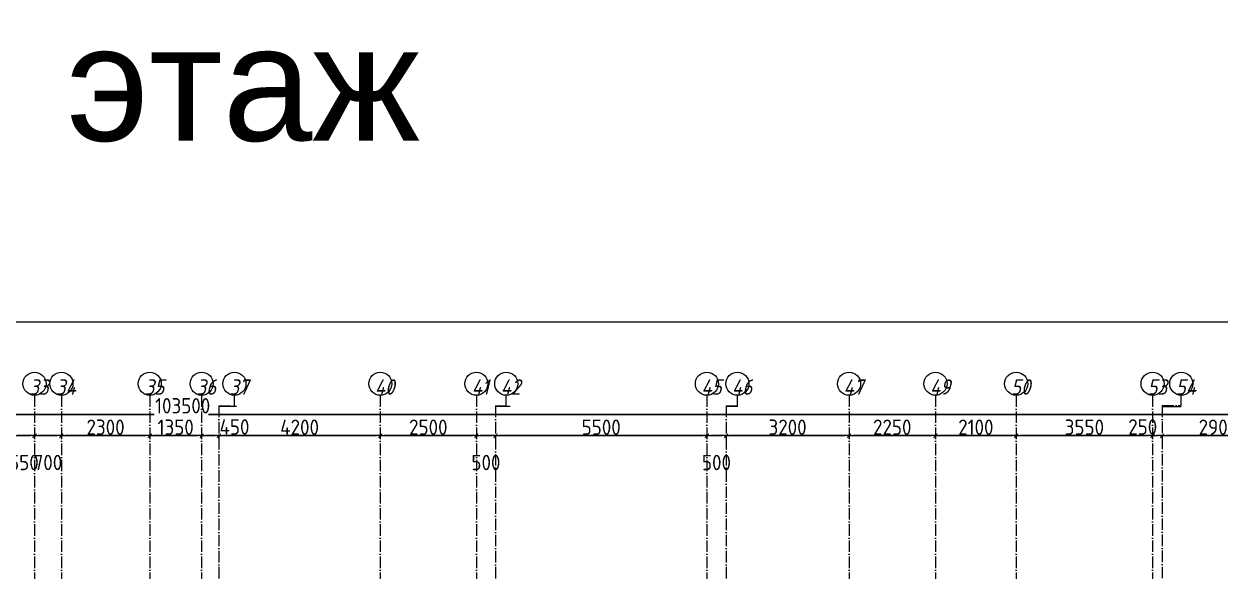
# Model space of a CAD drawing. Header units: millimetres. Extents: x -213536 to 1564669, y -45299 to 942238.
# Drawn here: x 187654 to 218786, y 545327 to 559583 of the extents above; entities that cross this region are included whole.
import ezdxf

# ---------------------------------------------------------------- set-up
doc = ezdxf.new("R2010")
doc.units = ezdxf.units.MM
doc.linetypes.add('50_200_ШТРИХ_1Т_ш5_п1_п1_', pattern=[700, 500, -100, 0, -100])
for name, color, linetype, lineweight in [('A-____-____-DIMS', 7, 'Continuous', 9), ('S-GRID-____-IDEN', 7, 'Continuous', 9), ('S-GRID-____-OTLN', 7, 'Continuous', 9), ('S-GRID-____-OTLN-1', 7, '50_200_ШТРИХ_1Т_ш5_п1_п1_', 9)]:
    doc.layers.add(name, color=color, linetype=linetype, lineweight=lineweight)
doc.styles.add('ISOCPEUR_I_9', font='isocpeui.ttf', dxfattribs={"width": 0.9, "height": 250})
doc.styles.get("Standard").update_dxf_attribs({"font": 'arial.ttf'})
doc.styles.add('СПДС', font='isocpeur.ttf', dxfattribs={"width": 0.9})
doc.dimstyles.new('Размера А3', dxfattribs={"dimtxt": 200, "dimasz": 100, "dimexe": 70, "dimexo": 100, "dimgap": 20, "dimtad": 1, "dimdec": 0, "dimrnd": 10, "dimzin": 0, "dimdsep": 46, "dimtxsty": 'СПДС', "dimblk": 'ARROWHEAD_6', "dimcen": 1, "dimclrd": 256, "dimclre": 256, "dimclrt": 256, "dimazin": 0, "dimtfac": 1, "dimtdec": 0, "dimtmove": 2, "dimatfit": 3, "dimfxl": 1, "dimtolj": 1, "dimtzin": 0, "dimarcsym": 0})

# ---------------------------------------------------------------- blocks, each defined once
blk = doc.blocks.new('Ось сетки - Круг_Ø6_00__ISO-2_5_0_9K_-25732049-АР1_План отверстий 3 этажа в осях 1-64_Ю-ЯЯ')
at = {"layer": 'S-GRID-____-IDEN'}
blk.add_circle((0, 0), 3, dxfattribs=at)
blk = doc.blocks.new('ARROWHEAD_6')
at = {"color": 0, "linetype": 'Continuous'}
for p, q in [((0, 0), (-1, 0)), ((-0.5, -0.5), (0.5, 0.5))]:
    blk.add_line(p, q, dxfattribs=at)
blk = doc.blocks.new('*D2919')
at = {"layer": 'A-____-____-DIMS', "lineweight": -2, "transparency": 16777216}
for p, q in [((187379, 548862), (187379, 548786)), ((187479, 548856), (187829, 548856)), ((187929, 548862), (187929, 548786))]:
    blk.add_line(p, q, dxfattribs=at)
at = {"layer": 'Defpoints', "color": 0, "lineweight": 50, "transparency": 16777216}
for p in [(187379, 548962), (187929, 548962), (187929, 548856)]:
    blk.add_point(p, dxfattribs=at)
at = {"layer": 'A-____-____-DIMS', "lineweight": -2, "transparency": 16777216, "xscale": 100, "yscale": 100, "zscale": 100, "rotation": 180}
blk.add_blockref('ARROWHEAD_6', (187379, 548856), dxfattribs=at)
at = {"layer": 'A-____-____-DIMS', "lineweight": -2, "transparency": 16777216, "xscale": 100, "yscale": 100, "zscale": 100}
blk.add_blockref('ARROWHEAD_6', (187929, 548856), dxfattribs=at)
at = {"layer": 'A-____-____-DIMS', "transparency": 16777216, "insert": (187654, 548156), "char_height": 400, "attachment_point": 5, "style": 'СПДС'}
blk.add_mtext('\\A1;550', dxfattribs=at)
blk = doc.blocks.new('*D2920')
at = {"layer": 'A-____-____-DIMS', "lineweight": -2, "transparency": 16777216}
for p, q in [((187929, 548862), (187929, 548786)), ((188029, 548856), (188529, 548856)), ((188629, 548862), (188629, 548786))]:
    blk.add_line(p, q, dxfattribs=at)
at = {"layer": 'Defpoints', "color": 0, "lineweight": 50, "transparency": 16777216}
for p in [(187929, 548962), (188629, 548962), (188629, 548856)]:
    blk.add_point(p, dxfattribs=at)
at = {"layer": 'A-____-____-DIMS', "lineweight": -2, "transparency": 16777216, "xscale": 100, "yscale": 100, "zscale": 100, "rotation": 180}
blk.add_blockref('ARROWHEAD_6', (187929, 548856), dxfattribs=at)
at = {"layer": 'A-____-____-DIMS', "lineweight": -2, "transparency": 16777216, "xscale": 100, "yscale": 100, "zscale": 100}
blk.add_blockref('ARROWHEAD_6', (188629, 548856), dxfattribs=at)
at = {"layer": 'A-____-____-DIMS', "transparency": 16777216, "insert": (188279, 548156), "char_height": 400, "attachment_point": 5, "style": 'СПДС'}
blk.add_mtext('\\A1;700', dxfattribs=at)
blk = doc.blocks.new('*D2921')
at = {"layer": 'A-____-____-DIMS', "lineweight": -2, "transparency": 16777216}
for p, q in [((188629, 548862), (188629, 548786)), ((188729, 548856), (190829, 548856)), ((190929, 548862), (190929, 548786))]:
    blk.add_line(p, q, dxfattribs=at)
at = {"layer": 'Defpoints', "color": 0, "lineweight": 50, "transparency": 16777216}
for p in [(188629, 548962), (190929, 548962), (190929, 548856)]:
    blk.add_point(p, dxfattribs=at)
at = {"layer": 'A-____-____-DIMS', "lineweight": -2, "transparency": 16777216, "xscale": 100, "yscale": 100, "zscale": 100, "rotation": 180}
blk.add_blockref('ARROWHEAD_6', (188629, 548856), dxfattribs=at)
at = {"layer": 'A-____-____-DIMS', "lineweight": -2, "transparency": 16777216, "xscale": 100, "yscale": 100, "zscale": 100}
blk.add_blockref('ARROWHEAD_6', (190929, 548856), dxfattribs=at)
at = {"layer": 'A-____-____-DIMS', "transparency": 16777216, "insert": (189779, 549076), "char_height": 400, "attachment_point": 5, "style": 'СПДС'}
blk.add_mtext('\\A1;2300', dxfattribs=at)
blk = doc.blocks.new('*D2922')
at = {"layer": 'A-____-____-DIMS', "lineweight": -2, "transparency": 16777216}
for p, q in [((190929, 548862), (190929, 548786)), ((191029, 548856), (192179, 548856)), ((192279, 548862), (192279, 548786))]:
    blk.add_line(p, q, dxfattribs=at)
at = {"layer": 'Defpoints', "color": 0, "lineweight": 50, "transparency": 16777216}
for p in [(190929, 548962), (192279, 548962), (192279, 548856)]:
    blk.add_point(p, dxfattribs=at)
at = {"layer": 'A-____-____-DIMS', "lineweight": -2, "transparency": 16777216, "xscale": 100, "yscale": 100, "zscale": 100, "rotation": 180}
blk.add_blockref('ARROWHEAD_6', (190929, 548856), dxfattribs=at)
at = {"layer": 'A-____-____-DIMS', "lineweight": -2, "transparency": 16777216, "xscale": 100, "yscale": 100, "zscale": 100}
blk.add_blockref('ARROWHEAD_6', (192279, 548856), dxfattribs=at)
at = {"layer": 'A-____-____-DIMS', "transparency": 16777216, "insert": (191604, 549076), "char_height": 400, "attachment_point": 5, "style": 'СПДС'}
blk.add_mtext('\\A1;1350', dxfattribs=at)
blk = doc.blocks.new('*D2923')
at = {"layer": 'A-____-____-DIMS', "lineweight": -2, "transparency": 16777216}
for p, q in [((192279, 548862), (192279, 548786)), ((192379, 548856), (192629, 548856)), ((192729, 548862), (192729, 548786))]:
    blk.add_line(p, q, dxfattribs=at)
at = {"layer": 'Defpoints', "color": 0, "lineweight": 50, "transparency": 16777216}
for p in [(192279, 548962), (192729, 548962), (192729, 548856)]:
    blk.add_point(p, dxfattribs=at)
at = {"layer": 'A-____-____-DIMS', "lineweight": -2, "transparency": 16777216, "xscale": 100, "yscale": 100, "zscale": 100, "rotation": 180}
blk.add_blockref('ARROWHEAD_6', (192279, 548856), dxfattribs=at)
at = {"layer": 'A-____-____-DIMS', "lineweight": -2, "transparency": 16777216, "xscale": 100, "yscale": 100, "zscale": 100}
blk.add_blockref('ARROWHEAD_6', (192729, 548856), dxfattribs=at)
at = {"layer": 'A-____-____-DIMS', "transparency": 16777216, "insert": (192745, 549283), "char_height": 400, "attachment_point": 1, "line_spacing_factor": 1.149209, "style": 'СПДС'}
blk.add_mtext('\\A1;450', dxfattribs=at)
blk = doc.blocks.new('*D2924')
at = {"layer": 'A-____-____-DIMS', "lineweight": -2, "transparency": 16777216}
for p, q in [((192729, 548862), (192729, 548786)), ((192829, 548856), (196829, 548856)), ((196929, 548862), (196929, 548786))]:
    blk.add_line(p, q, dxfattribs=at)
at = {"layer": 'Defpoints', "color": 0, "lineweight": 50, "transparency": 16777216}
for p in [(192729, 548962), (196929, 548962), (196929, 548856)]:
    blk.add_point(p, dxfattribs=at)
at = {"layer": 'A-____-____-DIMS', "lineweight": -2, "transparency": 16777216, "xscale": 100, "yscale": 100, "zscale": 100, "rotation": 180}
blk.add_blockref('ARROWHEAD_6', (192729, 548856), dxfattribs=at)
at = {"layer": 'A-____-____-DIMS', "lineweight": -2, "transparency": 16777216, "xscale": 100, "yscale": 100, "zscale": 100}
blk.add_blockref('ARROWHEAD_6', (196929, 548856), dxfattribs=at)
at = {"layer": 'A-____-____-DIMS', "transparency": 16777216, "insert": (194829, 549076), "char_height": 400, "attachment_point": 5, "style": 'СПДС'}
blk.add_mtext('\\A1;4200', dxfattribs=at)
blk = doc.blocks.new('*D2925')
at = {"layer": 'A-____-____-DIMS', "lineweight": -2, "transparency": 16777216}
for p, q in [((196929, 548862), (196929, 548786)), ((197029, 548856), (199329, 548856)), ((199429, 548862), (199429, 548786))]:
    blk.add_line(p, q, dxfattribs=at)
at = {"layer": 'Defpoints', "color": 0, "lineweight": 50, "transparency": 16777216}
for p in [(196929, 548962), (199429, 548962), (199429, 548856)]:
    blk.add_point(p, dxfattribs=at)
at = {"layer": 'A-____-____-DIMS', "lineweight": -2, "transparency": 16777216, "xscale": 100, "yscale": 100, "zscale": 100, "rotation": 180}
blk.add_blockref('ARROWHEAD_6', (196929, 548856), dxfattribs=at)
at = {"layer": 'A-____-____-DIMS', "lineweight": -2, "transparency": 16777216, "xscale": 100, "yscale": 100, "zscale": 100}
blk.add_blockref('ARROWHEAD_6', (199429, 548856), dxfattribs=at)
at = {"layer": 'A-____-____-DIMS', "transparency": 16777216, "insert": (198179, 549076), "char_height": 400, "attachment_point": 5, "style": 'СПДС'}
blk.add_mtext('\\A1;2500', dxfattribs=at)
blk = doc.blocks.new('*D2926')
at = {"layer": 'A-____-____-DIMS', "lineweight": -2, "transparency": 16777216}
for p, q in [((199429, 548862), (199429, 548786)), ((199529, 548856), (199829, 548856)), ((199929, 548862), (199929, 548786))]:
    blk.add_line(p, q, dxfattribs=at)
at = {"layer": 'Defpoints', "color": 0, "lineweight": 50, "transparency": 16777216}
for p in [(199429, 548962), (199929, 548962), (199929, 548856)]:
    blk.add_point(p, dxfattribs=at)
at = {"layer": 'A-____-____-DIMS', "lineweight": -2, "transparency": 16777216, "xscale": 100, "yscale": 100, "zscale": 100, "rotation": 180}
blk.add_blockref('ARROWHEAD_6', (199429, 548856), dxfattribs=at)
at = {"layer": 'A-____-____-DIMS', "lineweight": -2, "transparency": 16777216, "xscale": 100, "yscale": 100, "zscale": 100}
blk.add_blockref('ARROWHEAD_6', (199929, 548856), dxfattribs=at)
at = {"layer": 'A-____-____-DIMS', "transparency": 16777216, "insert": (199679, 548156), "char_height": 400, "attachment_point": 5, "style": 'СПДС'}
blk.add_mtext('\\A1;500', dxfattribs=at)
blk = doc.blocks.new('*D2927')
at = {"layer": 'A-____-____-DIMS', "lineweight": -2, "transparency": 16777216}
for p, q in [((199929, 548862), (199929, 548786)), ((200029, 548856), (205329, 548856)), ((205429, 548862), (205429, 548786))]:
    blk.add_line(p, q, dxfattribs=at)
at = {"layer": 'Defpoints', "color": 0, "lineweight": 50, "transparency": 16777216}
for p in [(199929, 548962), (205429, 548962), (205429, 548856)]:
    blk.add_point(p, dxfattribs=at)
at = {"layer": 'A-____-____-DIMS', "lineweight": -2, "transparency": 16777216, "xscale": 100, "yscale": 100, "zscale": 100, "rotation": 180}
blk.add_blockref('ARROWHEAD_6', (199929, 548856), dxfattribs=at)
at = {"layer": 'A-____-____-DIMS', "lineweight": -2, "transparency": 16777216, "xscale": 100, "yscale": 100, "zscale": 100}
blk.add_blockref('ARROWHEAD_6', (205429, 548856), dxfattribs=at)
at = {"layer": 'A-____-____-DIMS', "transparency": 16777216, "insert": (202679, 549076), "char_height": 400, "attachment_point": 5, "style": 'СПДС'}
blk.add_mtext('\\A1;5500', dxfattribs=at)
blk = doc.blocks.new('*D2928')
at = {"layer": 'A-____-____-DIMS', "lineweight": -2, "transparency": 16777216}
for p, q in [((205429, 548862), (205429, 548786)), ((205529, 548856), (205829, 548856)), ((205929, 548862), (205929, 548786))]:
    blk.add_line(p, q, dxfattribs=at)
at = {"layer": 'Defpoints', "color": 0, "lineweight": 50, "transparency": 16777216}
for p in [(205429, 548962), (205929, 548962), (205929, 548856)]:
    blk.add_point(p, dxfattribs=at)
at = {"layer": 'A-____-____-DIMS', "lineweight": -2, "transparency": 16777216, "xscale": 100, "yscale": 100, "zscale": 100, "rotation": 180}
blk.add_blockref('ARROWHEAD_6', (205429, 548856), dxfattribs=at)
at = {"layer": 'A-____-____-DIMS', "lineweight": -2, "transparency": 16777216, "xscale": 100, "yscale": 100, "zscale": 100}
blk.add_blockref('ARROWHEAD_6', (205929, 548856), dxfattribs=at)
at = {"layer": 'A-____-____-DIMS', "transparency": 16777216, "insert": (205679, 548156), "char_height": 400, "attachment_point": 5, "style": 'СПДС'}
blk.add_mtext('\\A1;500', dxfattribs=at)
blk = doc.blocks.new('*D2929')
at = {"layer": 'A-____-____-DIMS', "lineweight": -2, "transparency": 16777216}
for p, q in [((205929, 548862), (205929, 548786)), ((206029, 548856), (209029, 548856)), ((209129, 548862), (209129, 548786))]:
    blk.add_line(p, q, dxfattribs=at)
at = {"layer": 'Defpoints', "color": 0, "lineweight": 50, "transparency": 16777216}
for p in [(205929, 548962), (209129, 548962), (209129, 548856)]:
    blk.add_point(p, dxfattribs=at)
at = {"layer": 'A-____-____-DIMS', "lineweight": -2, "transparency": 16777216, "xscale": 100, "yscale": 100, "zscale": 100, "rotation": 180}
blk.add_blockref('ARROWHEAD_6', (205929, 548856), dxfattribs=at)
at = {"layer": 'A-____-____-DIMS', "lineweight": -2, "transparency": 16777216, "xscale": 100, "yscale": 100, "zscale": 100}
blk.add_blockref('ARROWHEAD_6', (209129, 548856), dxfattribs=at)
at = {"layer": 'A-____-____-DIMS', "transparency": 16777216, "insert": (207529, 549076), "char_height": 400, "attachment_point": 5, "style": 'СПДС'}
blk.add_mtext('\\A1;3200', dxfattribs=at)
blk = doc.blocks.new('*D2930')
at = {"layer": 'A-____-____-DIMS', "lineweight": -2, "transparency": 16777216}
for p, q in [((209129, 548862), (209129, 548786)), ((209229, 548856), (211279, 548856)), ((211379, 548862), (211379, 548786))]:
    blk.add_line(p, q, dxfattribs=at)
at = {"layer": 'Defpoints', "color": 0, "lineweight": 50, "transparency": 16777216}
for p in [(209129, 548962), (211379, 548962), (211379, 548856)]:
    blk.add_point(p, dxfattribs=at)
at = {"layer": 'A-____-____-DIMS', "lineweight": -2, "transparency": 16777216, "xscale": 100, "yscale": 100, "zscale": 100, "rotation": 180}
blk.add_blockref('ARROWHEAD_6', (209129, 548856), dxfattribs=at)
at = {"layer": 'A-____-____-DIMS', "lineweight": -2, "transparency": 16777216, "xscale": 100, "yscale": 100, "zscale": 100}
blk.add_blockref('ARROWHEAD_6', (211379, 548856), dxfattribs=at)
at = {"layer": 'A-____-____-DIMS', "transparency": 16777216, "insert": (210254, 549076), "char_height": 400, "attachment_point": 5, "style": 'СПДС'}
blk.add_mtext('\\A1;2250', dxfattribs=at)
blk = doc.blocks.new('*D2931')
at = {"layer": 'A-____-____-DIMS', "lineweight": -2, "transparency": 16777216}
for p, q in [((211379, 548862), (211379, 548786)), ((211479, 548856), (213379, 548856)), ((213479, 548862), (213479, 548786))]:
    blk.add_line(p, q, dxfattribs=at)
at = {"layer": 'Defpoints', "color": 0, "lineweight": 50, "transparency": 16777216}
for p in [(211379, 548962), (213479, 548962), (213479, 548856)]:
    blk.add_point(p, dxfattribs=at)
at = {"layer": 'A-____-____-DIMS', "lineweight": -2, "transparency": 16777216, "xscale": 100, "yscale": 100, "zscale": 100, "rotation": 180}
blk.add_blockref('ARROWHEAD_6', (211379, 548856), dxfattribs=at)
at = {"layer": 'A-____-____-DIMS', "lineweight": -2, "transparency": 16777216, "xscale": 100, "yscale": 100, "zscale": 100}
blk.add_blockref('ARROWHEAD_6', (213479, 548856), dxfattribs=at)
at = {"layer": 'A-____-____-DIMS', "transparency": 16777216, "insert": (212429, 549076), "char_height": 400, "attachment_point": 5, "style": 'СПДС'}
blk.add_mtext('\\A1;2100', dxfattribs=at)
blk = doc.blocks.new('*D2932')
at = {"layer": 'A-____-____-DIMS', "lineweight": -2, "transparency": 16777216}
for p, q in [((213479, 548862), (213479, 548786)), ((213579, 548856), (216929, 548856)), ((217029, 548862), (217029, 548786))]:
    blk.add_line(p, q, dxfattribs=at)
at = {"layer": 'Defpoints', "color": 0, "lineweight": 50, "transparency": 16777216}
for p in [(213479, 548962), (217029, 548962), (217029, 548856)]:
    blk.add_point(p, dxfattribs=at)
at = {"layer": 'A-____-____-DIMS', "lineweight": -2, "transparency": 16777216, "xscale": 100, "yscale": 100, "zscale": 100, "rotation": 180}
blk.add_blockref('ARROWHEAD_6', (213479, 548856), dxfattribs=at)
at = {"layer": 'A-____-____-DIMS', "lineweight": -2, "transparency": 16777216, "xscale": 100, "yscale": 100, "zscale": 100}
blk.add_blockref('ARROWHEAD_6', (217029, 548856), dxfattribs=at)
at = {"layer": 'A-____-____-DIMS', "transparency": 16777216, "insert": (215254, 549076), "char_height": 400, "attachment_point": 5, "style": 'СПДС'}
blk.add_mtext('\\A1;3550', dxfattribs=at)
blk = doc.blocks.new('*D2933')
at = {"layer": 'A-____-____-DIMS', "lineweight": -2, "transparency": 16777216}
for p, q in [((217029, 548862), (217029, 548786)), ((217129, 548856), (217179, 548856)), ((217279, 548862), (217279, 548786))]:
    blk.add_line(p, q, dxfattribs=at)
at = {"layer": 'Defpoints', "color": 0, "lineweight": 50, "transparency": 16777216}
for p in [(217029, 548962), (217279, 548962), (217279, 548856)]:
    blk.add_point(p, dxfattribs=at)
at = {"layer": 'A-____-____-DIMS', "lineweight": -2, "transparency": 16777216, "xscale": 100, "yscale": 100, "zscale": 100, "rotation": 180}
blk.add_blockref('ARROWHEAD_6', (217029, 548856), dxfattribs=at)
at = {"layer": 'A-____-____-DIMS', "lineweight": -2, "transparency": 16777216, "xscale": 100, "yscale": 100, "zscale": 100}
blk.add_blockref('ARROWHEAD_6', (217279, 548856), dxfattribs=at)
at = {"layer": 'A-____-____-DIMS', "transparency": 16777216, "insert": (216395, 549283), "char_height": 400, "attachment_point": 1, "line_spacing_factor": 1.149209, "style": 'СПДС'}
blk.add_mtext('\\A1;250', dxfattribs=at)
blk = doc.blocks.new('*D2934')
at = {"layer": 'A-____-____-DIMS', "lineweight": -2, "transparency": 16777216}
for p, q in [((217279, 548862), (217279, 548786)), ((217379, 548856), (220079, 548856)), ((220179, 548862), (220179, 548786))]:
    blk.add_line(p, q, dxfattribs=at)
at = {"layer": 'Defpoints', "color": 0, "lineweight": 50, "transparency": 16777216}
for p in [(217279, 548962), (220179, 548962), (220179, 548856)]:
    blk.add_point(p, dxfattribs=at)
at = {"layer": 'A-____-____-DIMS', "lineweight": -2, "transparency": 16777216, "xscale": 100, "yscale": 100, "zscale": 100, "rotation": 180}
blk.add_blockref('ARROWHEAD_6', (217279, 548856), dxfattribs=at)
at = {"layer": 'A-____-____-DIMS', "lineweight": -2, "transparency": 16777216, "xscale": 100, "yscale": 100, "zscale": 100}
blk.add_blockref('ARROWHEAD_6', (220179, 548856), dxfattribs=at)
at = {"layer": 'A-____-____-DIMS', "transparency": 16777216, "insert": (218729, 549076), "char_height": 400, "attachment_point": 5, "style": 'СПДС'}
blk.add_mtext('\\A1;2900', dxfattribs=at)
blk = doc.blocks.new('*D2940')
at = {"layer": 'A-____-____-DIMS', "lineweight": -2, "transparency": 16777216}
for p, q in [((140079, 549415), (140079, 549339)), ((140179, 549409), (191048, 549409)), ((243479, 549409), (192456, 549409)), ((243579, 549415), (243579, 549339))]:
    blk.add_line(p, q, dxfattribs=at)
at = {"layer": 'Defpoints', "color": 0, "lineweight": 50, "transparency": 16777216}
for p in [(140079, 549515), (243579, 549515), (243579, 549409)]:
    blk.add_point(p, dxfattribs=at)
at = {"layer": 'A-____-____-DIMS', "lineweight": -2, "transparency": 16777216, "xscale": 100, "yscale": 100, "zscale": 100, "rotation": 180}
blk.add_blockref('ARROWHEAD_6', (140079, 549409), dxfattribs=at)
at = {"layer": 'A-____-____-DIMS', "lineweight": -2, "transparency": 16777216, "xscale": 100, "yscale": 100, "zscale": 100}
blk.add_blockref('ARROWHEAD_6', (243579, 549409), dxfattribs=at)
at = {"layer": 'A-____-____-DIMS', "transparency": 16777216, "insert": (191068, 549835), "char_height": 400, "attachment_point": 1, "line_spacing_factor": 1.149209, "style": 'СПДС'}
blk.add_mtext('\\A1;103500', dxfattribs=at)

msp = doc.modelspace()

# ---------------------------------------------------------------- linework, layer by layer
at = {"color": 1, "lineweight": 0}
msp.add_lwpolyline([(134866.3, 551818.7), (248102.3, 551818.7), (248102.3, 452990.7), (134866.3, 452990.7)], close=True, dxfattribs=at)
at = {"layer": 'S-GRID-____-OTLN'}
for p, q in [((192729.1, 549620.5), (193182.7, 549620.5)), ((199929.1, 549620.5), (200312.1, 549620.5)), ((205929.1, 549620.5), (206238.5, 549620.5)), ((217279.1, 549613.9), (217771.9, 549613.9))]:
    msp.add_line(p, q, dxfattribs=at)
at = {"layer": 'S-GRID-____-OTLN-1', "color": 251, "ltscale": 0.6, "true_color": 0x636466}
for p, q in [((187929.1, 549908.8), (187929.1, 511907.5)), ((188629.1, 549908.8), (188629.1, 536263.3)), ((190929.1, 549908.8), (190929.1, 511907.5)), ((192279.1, 549908.8), (192279.1, 525691.4)), ((193133.8, 549635.4), (193133.8, 549908.8)), ((196929.1, 549908.8), (196929.1, 511907.5)), ((199429.1, 549908.8), (199429.1, 511907.5)), ((200207.8, 549635.4), (200207.8, 549908.8)), ((205429.1, 549908.8), (205429.1, 511907.5)), ((206223.6, 549635.4), (206223.6, 549908.8)), ((209129.1, 549908.8), (209129.1, 511907.5)), ((211379.1, 549908.8), (211379.1, 511907.5)), ((213479.1, 549908.8), (213479.1, 498997)), ((217029.1, 549908.8), (217029.1, 499287.2)), ((217775.7, 549640.6), (217775.7, 549908.8)), ((192729.1, 549635.4), (192729.1, 525691.4)), ((192729.1, 549635.4), (193133.8, 549635.4)), ((199929.1, 549635.4), (199929.1, 512055.5)), ((199929.1, 549635.4), (200207.8, 549635.4)), ((205929.1, 549635.4), (205929.1, 512050.5)), ((205929.1, 549635.4), (206223.6, 549635.4)), ((217279.1, 549640.6), (217279.1, 498997)), ((217279.1, 549640.6), (217775.7, 549640.6))]:
    msp.add_line(p, q, dxfattribs=at)

# ---------------------------------------------------------------- block references
at = {"layer": 'S-GRID-____-IDEN', "xscale": 99.99999999999993, "yscale": 99.99999999999993, "zscale": 99.99999999999993, "rotation": 180}
for p in [(187929.1, 550208.8), (188629.1, 550208.8), (190929.1, 550208.8), (192279.1, 550208.8), (193133.8, 550208.8), (196929.1, 550208.8), (199429.1, 550208.8), (200207.8, 550208.8), (205429.1, 550208.8), (206223.6, 550208.8), (209129.1, 550208.8), (211379.1, 550208.8), (213479.1, 550208.8), (217029.1, 550208.8), (217775.7, 550208.8)]:
    msp.add_blockref('Ось сетки - Круг_Ø6_00__ISO-2_5_0_9K_-25732049-АР1_План отверстий 3 этажа в осях 1-64_Ю-ЯЯ', p, dxfattribs=at)

# ---------------------------------------------------------------- texts
at = {"color": 1, "lineweight": 30, "insert": (185273.5, 559538.7), "char_height": 3000, "attachment_point": 1}
msp.add_mtext_dynamic_manual_height_columns('3 этаж', width=55251, gutter_width=1, heights=[0], dxfattribs=at)
at = {"layer": 'S-GRID-____-IDEN', "char_height": 400, "attachment_point": 1, "style": 'ISOCPEUR_I_9'}
for s, insert, width in [('33', (187794.7, 550322.7), 404.05), ('34', (188485.7, 550322.7), 425.696), ('35', (190794.7, 550322.7), 404.05), ('36', (192144.7, 550322.7), 404.05), ('37', (192999.4, 550322.7), 404.05), ('40', (196785.7, 550322.7), 425.696), ('41', (199309.5, 550322.7), 367.975), ('42', (200064.4, 550322.7), 425.696), ('45', (205285.7, 550322.7), 425.696), ('46', (206080.2, 550322.7), 425.696), ('47', (208985.7, 550322.7), 425.696), ('49', (211235.7, 550322.7), 425.696), ('50', (213344.7, 550322.7), 404.05), ('53', (216894.7, 550322.7), 404.05), ('54', (217632.4, 550322.7), 425.696)]:
    msp.add_mtext(s, dxfattribs=dict(at, insert=insert, width=width))

# ---------------------------------------------------------------- dimensions: what is measured, and where the dimension line sits
at = {"layer": 'A-____-____-DIMS'}
for base, p1, p2, picture, middle in [((243579.1, 549408.6), (140079.1, 549514.7), (243579.1, 549514.7), '*D2940', (191751.9, 549568.6)), ((192729.1, 548856.4), (192279.1, 548962.5), (192729.1, 548962.5), '*D2923', (193105.1, 549016.3)), ((217279.1, 548856.4), (217029.1, 548962.5), (217279.1, 548962.5), '*D2933', (216737.4, 549016.3))]:
    dim = msp.add_linear_dim(base=base, p1=p1, p2=p2, dimstyle='Размера А3', override={"dimtxt": 400}, dxfattribs=at)
    dim.commit()
    dim.dimension.update_dxf_attribs({"geometry": picture, "text_midpoint": middle, "dimtype": 160})
for base, p1, p2, picture, middle in [((190929.1, 548856.4), (188629.1, 548962.5), (190929.1, 548962.5), '*D2921', (189779.1, 549076.4)), ((192279.1, 548856.4), (190929.1, 548962.5), (192279.1, 548962.5), '*D2922', (191604.1, 549076.4)), ((196929.1, 548856.4), (192729.1, 548962.5), (196929.1, 548962.5), '*D2924', (194829.1, 549076.4)), ((199429.1, 548856.4), (196929.1, 548962.5), (199429.1, 548962.5), '*D2925', (198179.1, 549076.4)), ((205429.1, 548856.4), (199929.1, 548962.5), (205429.1, 548962.5), '*D2927', (202679.1, 549076.4)), ((209129.1, 548856.4), (205929.1, 548962.5), (209129.1, 548962.5), '*D2929', (207529.1, 549076.4)), ((211379.1, 548856.4), (209129.1, 548962.5), (211379.1, 548962.5), '*D2930', (210254.1, 549076.4)), ((213479.1, 548856.4), (211379.1, 548962.5), (213479.1, 548962.5), '*D2931', (212429.1, 549076.4)), ((217029.1, 548856.4), (213479.1, 548962.5), (217029.1, 548962.5), '*D2932', (215254.1, 549076.4)), ((220179.1, 548856.4), (217279.1, 548962.5), (220179.1, 548962.5), '*D2934', (218729.1, 549076.4)), ((187929.1, 548856.4), (187379.1, 548962.5), (187929.1, 548962.5), '*D2919', (187654.1, 548156.4)), ((188629.1, 548856.4), (187929.1, 548962.5), (188629.1, 548962.5), '*D2920', (188279.1, 548156.4)), ((199929.1, 548856.4), (199429.1, 548962.5), (199929.1, 548962.5), '*D2926', (199679.1, 548156.4)), ((205929.1, 548856.4), (205429.1, 548962.5), (205929.1, 548962.5), '*D2928', (205679.1, 548156.4))]:
    dim = msp.add_linear_dim(base=base, p1=p1, p2=p2, dimstyle='Размера А3', override={"dimtxt": 400}, dxfattribs=at)
    dim.commit()
    dim.dimension.update_dxf_attribs({"geometry": picture, "text_midpoint": middle})

doc.saveas('drawing.dxf')
